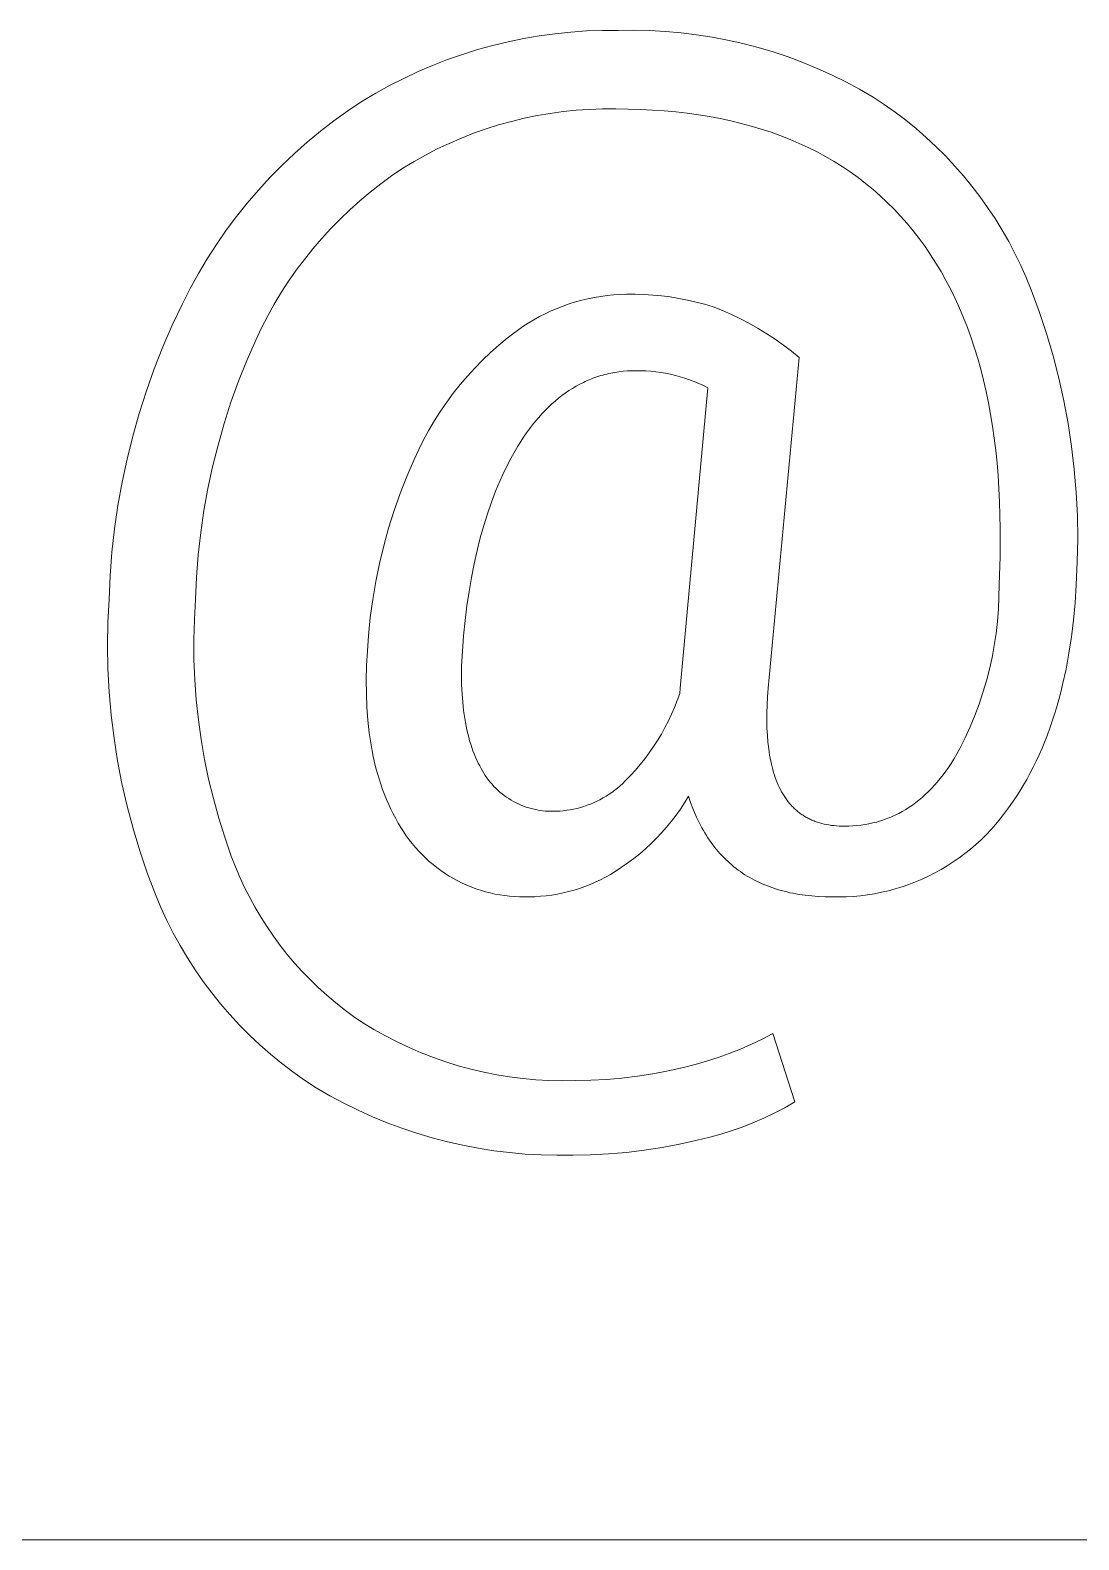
# Model space of a CAD drawing. Header units: millimetres. Extents: x 0 to 5466, y 0 to 3819.
# Drawn here: x 3845.8 to 3908.2, y 305.5 to 395.4 of the extents above; entities that cross this region are included whole.
import ezdxf

# ---------------------------------------------------------------- set-up
doc = ezdxf.new("R2010")
doc.units = ezdxf.units.MM
doc.header["$MEASUREMENT"] = 0
doc.layers.add('Domyślny', color=7, linetype='Continuous', true_color=0x000000)

msp = doc.modelspace()

# ---------------------------------------------------------------- linework, layer by layer
at = {"layer": 'Domyślny', "color": 18, "lineweight": 15, "true_color": 0x000000}
for p, q in [((3873.309, 394.492), (3874.226, 394.713)), ((3874.226, 394.713), (3875.15, 394.903)), ((3875.15, 394.903), (3876.08, 395.062)), ((3876.08, 395.062), (3877.015, 395.19)), ((3877.015, 395.19), (3877.954, 395.287)), ((3877.954, 395.287), (3878.895, 395.352)), ((3878.895, 395.352), (3879.838, 395.385)), ((3879.838, 395.385), (3880.782, 395.387)), ((3880.782, 395.387), (3881.717, 395.399)), ((3881.717, 395.399), (3882.652, 395.379)), ((3882.652, 395.379), (3883.586, 395.328)), ((3883.586, 395.328), (3884.518, 395.246)), ((3884.518, 395.246), (3885.447, 395.132)), ((3885.447, 395.132), (3886.371, 394.988)), ((3886.371, 394.988), (3887.29, 394.813)), ((3887.29, 394.813), (3888.202, 394.606)), ((3888.202, 394.606), (3889.107, 394.37)), ((3869.729, 393.304), (3870.608, 393.646)), ((3870.608, 393.646), (3871.499, 393.958)), ((3871.499, 393.958), (3872.399, 394.24)), ((3872.399, 394.24), (3873.309, 394.492)), ((3889.107, 394.37), (3890.004, 394.103)), ((3890.004, 394.103), (3890.891, 393.806)), ((3890.891, 393.806), (3891.768, 393.48)), ((3868.007, 392.533), (3868.861, 392.933)), ((3868.861, 392.933), (3869.729, 393.304)), ((3891.768, 393.48), (3892.633, 393.125)), ((3892.633, 393.125), (3893.486, 392.741)), ((3893.486, 392.741), (3894.325, 392.328)), ((3866.34, 391.648), (3867.166, 392.105)), ((3867.166, 392.105), (3868.007, 392.533)), ((3894.325, 392.328), (3895.151, 391.887)), ((3895.151, 391.887), (3895.961, 391.42)), ((3864.682, 390.598), (3865.53, 391.165)), ((3865.53, 391.165), (3866.34, 391.648)), ((3895.961, 391.42), (3896.624, 390.981)), ((3896.624, 390.981), (3897.272, 390.521)), ((3863.854, 390.004), (3864.682, 390.598)), ((3875.179, 390.153), (3874.416, 389.968)), ((3875.948, 390.312), (3875.179, 390.153)), ((3876.723, 390.444), (3875.948, 390.312)), ((3877.501, 390.55), (3876.723, 390.444)), ((3878.282, 390.63), (3877.501, 390.55)), ((3879.066, 390.683), (3878.282, 390.63)), ((3879.851, 390.71), (3879.066, 390.683)), ((3880.636, 390.71), (3879.851, 390.71)), ((3881.374, 390.703), (3880.636, 390.71)), ((3882.1, 390.681), (3881.374, 390.703)), ((3882.814, 390.646), (3882.1, 390.681)), ((3883.516, 390.596), (3882.814, 390.646)), ((3884.207, 390.532), (3883.516, 390.596)), ((3884.885, 390.454), (3884.207, 390.532)), ((3885.551, 390.362), (3884.885, 390.454)), ((3886.206, 390.256), (3885.551, 390.362)), ((3886.848, 390.135), (3886.206, 390.256)), ((3887.479, 390.001), (3886.848, 390.135)), ((3897.272, 390.521), (3897.904, 390.04)), ((3897.904, 390.04), (3898.52, 389.538)), ((3862.26, 388.731), (3863.046, 389.381)), ((3863.046, 389.381), (3863.854, 390.004)), ((3872.17, 389.26), (3871.438, 388.973)), ((3872.91, 389.521), (3872.17, 389.26)), ((3873.659, 389.757), (3872.91, 389.521)), ((3874.416, 389.968), (3873.659, 389.757)), ((3888.098, 389.852), (3887.479, 390.001)), ((3888.704, 389.689), (3888.098, 389.852)), ((3889.299, 389.511), (3888.704, 389.689)), ((3889.882, 389.32), (3889.299, 389.511)), ((3890.453, 389.114), (3889.882, 389.32)), ((3898.52, 389.538), (3899.118, 389.015)), ((3861.497, 388.054), (3862.26, 388.731)), ((3870.007, 388.327), (3869.309, 387.968)), ((3870.717, 388.662), (3870.007, 388.327)), ((3871.438, 388.973), (3870.717, 388.662)), ((3891.013, 388.894), (3890.453, 389.114)), ((3891.56, 388.66), (3891.013, 388.894)), ((3892.095, 388.412), (3891.56, 388.66)), ((3892.619, 388.15), (3892.095, 388.412)), ((3899.118, 389.015), (3899.699, 388.473)), ((3899.699, 388.473), (3900.262, 387.912)), ((3860.042, 386.626), (3860.758, 387.352)), ((3860.758, 387.352), (3861.497, 388.054)), ((3868.623, 387.585), (3867.95, 387.179)), ((3869.309, 387.968), (3868.623, 387.585)), ((3893.13, 387.873), (3892.619, 388.15)), ((3893.63, 387.582), (3893.13, 387.873)), ((3894.118, 387.277), (3893.63, 387.582)), ((3900.262, 387.912), (3900.805, 387.332)), ((3859.352, 385.875), (3860.042, 386.626)), ((3867.287, 386.727), (3866.64, 386.253)), ((3867.95, 387.179), (3867.287, 386.727)), ((3894.594, 386.958), (3894.118, 387.277)), ((3895.058, 386.625), (3894.594, 386.958)), ((3895.511, 386.277), (3895.058, 386.625)), ((3900.805, 387.332), (3901.329, 386.735)), ((3901.329, 386.735), (3901.833, 386.12)), ((3858.688, 385.101), (3859.352, 385.875)), ((3866.008, 385.758), (3865.393, 385.243)), ((3866.64, 386.253), (3866.008, 385.758)), ((3895.951, 385.916), (3895.511, 386.277)), ((3896.38, 385.54), (3895.951, 385.916)), ((3896.796, 385.15), (3896.38, 385.54)), ((3901.833, 386.12), (3902.316, 385.489)), ((3858.051, 384.305), (3858.688, 385.101)), ((3864.795, 384.707), (3864.216, 384.152)), ((3865.393, 385.243), (3864.795, 384.707)), ((3897.201, 384.746), (3896.796, 385.15)), ((3897.594, 384.327), (3897.201, 384.746)), ((3902.316, 385.489), (3902.777, 384.842)), ((3902.777, 384.842), (3903.217, 384.18)), ((3857.441, 383.488), (3858.051, 384.305)), ((3864.216, 384.152), (3863.655, 383.578)), ((3897.976, 383.895), (3897.594, 384.327)), ((3898.345, 383.448), (3897.976, 383.895)), ((3903.217, 384.18), (3903.634, 383.504)), ((3856.859, 382.65), (3857.441, 383.488)), ((3863.113, 382.986), (3862.592, 382.377)), ((3863.655, 383.578), (3863.113, 382.986)), ((3898.702, 382.989), (3898.345, 383.448)), ((3899.046, 382.518), (3898.702, 382.989)), ((3903.634, 383.504), (3904.029, 382.814)), ((3856.307, 381.793), (3856.859, 382.65)), ((3862.592, 382.377), (3862.09, 381.75)), ((3899.378, 382.033), (3899.046, 382.518)), ((3899.696, 381.536), (3899.378, 382.033)), ((3904.029, 382.814), (3904.4, 382.112)), ((3904.4, 382.112), (3904.747, 381.397)), ((3855.783, 380.918), (3856.307, 381.793)), ((3861.61, 381.107), (3861.151, 380.449)), ((3862.09, 381.75), (3861.61, 381.107)), ((3900.002, 381.026), (3899.696, 381.536)), ((3904.747, 381.397), (3905.071, 380.671)), ((3855.29, 380.025), (3855.783, 380.918)), ((3861.151, 380.449), (3860.714, 379.776)), ((3900.295, 380.503), (3900.002, 381.026)), ((3900.576, 379.967), (3900.295, 380.503)), ((3905.071, 380.671), (3905.37, 379.935)), ((3854.828, 379.116), (3855.29, 380.025)), ((3860.714, 379.776), (3860.3, 379.089)), ((3878.232, 379.219), (3878.604, 379.321)), ((3878.604, 379.321), (3878.979, 379.411)), ((3878.979, 379.411), (3879.357, 379.488)), ((3879.357, 379.488), (3879.737, 379.553)), ((3879.737, 379.553), (3880.119, 379.604)), ((3880.119, 379.604), (3880.503, 379.642)), ((3880.503, 379.642), (3880.888, 379.668)), ((3880.888, 379.668), (3881.273, 379.68)), ((3881.273, 379.68), (3881.796, 379.682)), ((3881.796, 379.682), (3882.318, 379.666)), ((3882.318, 379.666), (3882.84, 379.633)), ((3882.84, 379.633), (3883.36, 379.584)), ((3883.36, 379.584), (3883.879, 379.517)), ((3883.879, 379.517), (3884.395, 379.434)), ((3884.395, 379.434), (3884.908, 379.334)), ((3884.908, 379.334), (3885.417, 379.217)), ((3900.844, 379.418), (3900.576, 379.967)), ((3901.098, 378.856), (3900.844, 379.418)), ((3905.37, 379.935), (3905.847, 378.643)), ((3854.228, 377.845), (3854.828, 379.116)), ((3859.908, 378.388), (3859.54, 377.675)), ((3860.3, 379.089), (3859.908, 378.388)), ((3876.094, 378.346), (3876.437, 378.521)), ((3876.437, 378.521), (3876.786, 378.685)), ((3876.786, 378.685), (3877.141, 378.837)), ((3877.141, 378.837), (3877.5, 378.976)), ((3877.5, 378.976), (3877.864, 379.104)), ((3877.864, 379.104), (3878.232, 379.219)), ((3885.417, 379.217), (3885.923, 379.084)), ((3885.923, 379.084), (3886.424, 378.934)), ((3886.424, 378.934), (3886.979, 378.712)), ((3886.979, 378.712), (3887.527, 378.471)), ((3887.527, 378.471), (3888.066, 378.212)), ((3901.341, 378.281), (3901.098, 378.856)), ((3905.847, 378.643), (3906.28, 377.335)), ((3853.67, 376.555), (3854.228, 377.845)), ((3859.54, 377.675), (3859.196, 376.95)), ((3874.476, 377.301), (3874.785, 377.531)), ((3874.785, 377.531), (3875.102, 377.751)), ((3875.102, 377.751), (3875.425, 377.961)), ((3875.425, 377.961), (3875.756, 378.159)), ((3875.756, 378.159), (3876.094, 378.346)), ((3888.066, 378.212), (3888.597, 377.935)), ((3888.597, 377.935), (3889.117, 377.64)), ((3889.117, 377.64), (3889.628, 377.328)), ((3901.57, 377.693), (3901.341, 378.281)), ((3901.787, 377.093), (3901.57, 377.693)), ((3853.155, 375.247), (3853.67, 376.555)), ((3859.196, 376.95), (3858.664, 375.732)), ((3873.177, 376.205), (3873.668, 376.641)), ((3873.668, 376.641), (3874.175, 377.06)), ((3874.175, 377.06), (3874.476, 377.301)), ((3889.628, 377.328), (3890.127, 376.998)), ((3890.127, 376.998), (3890.616, 376.653)), ((3890.616, 376.653), (3891.092, 376.291)), ((3901.991, 376.479), (3901.787, 377.093)), ((3906.28, 377.335), (3906.668, 376.013)), ((3858.664, 375.732), (3858.172, 374.497)), ((3872.24, 375.283), (3872.7, 375.752)), ((3872.7, 375.752), (3873.177, 376.205)), ((3891.556, 375.913), (3889.7, 356.22)), ((3891.092, 376.291), (3891.556, 375.913)), ((3902.182, 375.853), (3901.991, 376.479)), ((3902.361, 375.214), (3902.182, 375.853)), ((3906.668, 376.013), (3907.012, 374.679)), ((3852.683, 373.923), (3853.155, 375.247)), ((3871.369, 374.299), (3871.796, 374.799)), ((3871.796, 374.799), (3872.24, 375.283)), ((3879.502, 374.759), (3879.387, 374.719)), ((3879.619, 374.797), (3879.502, 374.759)), ((3879.736, 374.833), (3879.619, 374.797)), ((3879.854, 374.867), (3879.736, 374.833)), ((3879.973, 374.899), (3879.854, 374.867)), ((3880.092, 374.929), (3879.973, 374.899)), ((3880.212, 374.957), (3880.092, 374.929)), ((3880.333, 374.982), (3880.212, 374.957)), ((3880.576, 375.028), (3880.333, 374.982)), ((3880.823, 375.065), (3880.576, 375.028)), ((3881.072, 375.093), (3880.823, 375.065)), ((3881.324, 375.114), (3881.072, 375.093)), ((3881.579, 375.126), (3881.324, 375.114)), ((3881.837, 375.13), (3881.579, 375.126)), ((3882.133, 375.129), (3881.837, 375.13)), ((3882.429, 375.118), (3882.133, 375.129)), ((3882.725, 375.097), (3882.429, 375.118)), ((3883.019, 375.067), (3882.725, 375.097)), ((3883.312, 375.027), (3883.019, 375.067)), ((3883.604, 374.977), (3883.312, 375.027)), ((3883.894, 374.918), (3883.604, 374.977)), ((3884.182, 374.849), (3883.894, 374.918)), ((3884.468, 374.771), (3884.182, 374.849)), ((3884.751, 374.684), (3884.468, 374.771)), ((3902.526, 374.562), (3902.361, 375.214)), ((3852.256, 372.584), (3852.683, 373.923)), ((3858.172, 374.497), (3857.722, 373.246)), ((3870.959, 373.785), (3871.369, 374.299)), ((3877.839, 373.941), (3877.629, 373.797)), ((3878.052, 374.077), (3877.839, 373.941)), ((3878.267, 374.205), (3878.052, 374.077)), ((3878.485, 374.324), (3878.267, 374.205)), ((3878.707, 374.435), (3878.485, 374.324)), ((3878.818, 374.488), (3878.707, 374.435)), ((3878.93, 374.538), (3878.818, 374.488)), ((3879.043, 374.586), (3878.93, 374.538)), ((3879.157, 374.633), (3879.043, 374.586)), ((3879.271, 374.677), (3879.157, 374.633)), ((3879.387, 374.719), (3879.271, 374.677)), ((3884.476, 356.22), (3886.114, 374.111)), ((3885.031, 374.587), (3884.751, 374.684)), ((3885.307, 374.482), (3885.031, 374.587)), ((3885.58, 374.367), (3885.307, 374.482)), ((3885.849, 374.243), (3885.58, 374.367)), ((3886.114, 374.111), (3885.849, 374.243)), ((3902.68, 373.896), (3902.526, 374.562)), ((3902.82, 373.218), (3902.68, 373.896)), ((3907.012, 374.679), (3907.311, 373.335)), ((3857.722, 373.246), (3857.315, 371.981)), ((3870.195, 372.715), (3870.568, 373.257)), ((3870.568, 373.257), (3870.959, 373.785)), ((3876.816, 373.137), (3876.62, 372.952)), ((3877.015, 373.315), (3876.816, 373.137)), ((3877.217, 373.484), (3877.015, 373.315)), ((3877.422, 373.644), (3877.217, 373.484)), ((3877.629, 373.797), (3877.422, 373.644)), ((3902.948, 372.528), (3902.82, 373.218)), ((3907.311, 373.335), (3907.564, 371.981)), ((3851.872, 371.232), (3852.256, 372.584)), ((3869.507, 371.596), (3869.842, 372.162)), ((3869.842, 372.162), (3870.195, 372.715)), ((3875.862, 372.126), (3875.68, 371.899)), ((3876.048, 372.345), (3875.862, 372.126)), ((3876.236, 372.556), (3876.048, 372.345)), ((3876.427, 372.758), (3876.236, 372.556)), ((3876.62, 372.952), (3876.427, 372.758)), ((3903.063, 371.824), (3902.948, 372.528)), ((3851.534, 369.868), (3851.872, 371.232)), ((3857.315, 371.981), (3856.949, 370.703)), ((3869.192, 371.019), (3869.507, 371.596)), ((3875.148, 371.168), (3874.976, 370.908)), ((3875.322, 371.42), (3875.148, 371.168)), ((3875.5, 371.664), (3875.322, 371.42)), ((3875.68, 371.899), (3875.5, 371.664)), ((3903.166, 371.107), (3903.063, 371.824)), ((3907.564, 371.981), (3907.772, 370.619)), ((3856.949, 370.703), (3856.627, 369.414)), ((3868.624, 369.834), (3868.898, 370.431)), ((3868.898, 370.431), (3869.192, 371.019)), ((3874.646, 370.367), (3874.486, 370.087)), ((3874.809, 370.64), (3874.646, 370.367)), ((3874.976, 370.908), (3874.809, 370.64)), ((3903.256, 370.378), (3903.166, 371.107)), ((3903.333, 369.635), (3903.256, 370.378)), ((3907.772, 370.619), (3907.933, 369.251)), ((3851.24, 368.493), (3851.534, 369.868)), ((3856.627, 369.414), (3856.348, 368.114)), ((3868.191, 368.835), (3868.624, 369.834)), ((3874.179, 369.511), (3874.032, 369.213)), ((3874.331, 369.802), (3874.179, 369.511)), ((3874.486, 370.087), (3874.331, 369.802)), ((3903.397, 368.88), (3903.333, 369.635)), ((3850.992, 367.11), (3851.24, 368.493)), ((3867.794, 367.822), (3868.191, 368.835)), ((3873.748, 368.6), (3873.48, 367.963)), ((3873.888, 368.91), (3873.748, 368.6)), ((3874.032, 369.213), (3873.888, 368.91)), ((3903.488, 367.33), (3903.397, 368.88)), ((3907.933, 369.251), (3908.048, 367.878)), ((3856.348, 368.114), (3856.112, 366.806)), ((3867.431, 366.796), (3867.794, 367.822)), ((3873.48, 367.963), (3873.227, 367.302)), ((3908.048, 367.878), (3908.117, 366.502)), ((3850.79, 365.719), (3850.992, 367.11)), ((3856.112, 366.806), (3855.921, 365.491)), ((3867.104, 365.758), (3867.431, 366.796)), ((3873.227, 367.302), (3872.99, 366.617)), ((3903.529, 365.729), (3903.488, 367.33)), ((3872.769, 365.907), (3872.564, 365.173)), ((3872.99, 366.617), (3872.769, 365.907)), ((3908.117, 366.502), (3908.14, 365.125)), ((3850.634, 364.322), (3850.79, 365.719)), ((3855.921, 365.491), (3855.773, 364.17)), ((3866.814, 364.71), (3867.104, 365.758)), ((3872.564, 365.173), (3872.374, 364.415)), ((3903.519, 364.076), (3903.529, 365.729)), ((3908.14, 365.125), (3908.116, 363.748)), ((3850.524, 362.921), (3850.634, 364.322)), ((3855.773, 364.17), (3855.67, 362.844)), ((3866.559, 363.652), (3866.814, 364.71)), ((3872.374, 364.415), (3872.2, 363.632)), ((3903.459, 362.372), (3903.519, 364.076)), ((3866.342, 362.585), (3866.559, 363.652)), ((3872.2, 363.632), (3872.043, 362.825)), ((3908.116, 363.748), (3908.046, 362.372)), ((3850.46, 361.516), (3850.524, 362.921)), ((3855.67, 362.844), (3855.611, 361.516)), ((3866.161, 361.512), (3866.342, 362.585)), ((3872.043, 362.825), (3871.901, 361.993)), ((3903.452, 361.649), (3903.459, 362.372)), ((3908.046, 362.372), (3907.978, 361.314)), ((3850.391, 360.139), (3850.46, 361.516)), ((3855.611, 361.516), (3855.541, 360.322)), ((3866.018, 360.434), (3866.161, 361.512)), ((3871.901, 361.993), (3871.775, 361.137)), ((3903.419, 360.927), (3903.452, 361.649)), ((3907.978, 361.314), (3907.884, 360.284)), ((3865.912, 359.351), (3866.018, 360.434)), ((3871.775, 361.137), (3871.666, 360.256)), ((3903.362, 360.207), (3903.419, 360.927)), ((3850.369, 358.76), (3850.391, 360.139)), ((3855.541, 360.322), (3855.51, 359.126)), ((3871.666, 360.256), (3871.572, 359.351)), ((3903.171, 358.774), (3903.279, 359.489)), ((3903.279, 359.489), (3903.362, 360.207)), ((3907.884, 360.284), (3907.763, 359.282)), ((3850.395, 357.381), (3850.369, 358.76)), ((3855.51, 359.126), (3855.519, 357.93)), ((3865.843, 358.452), (3865.912, 359.351)), ((3871.519, 358.729), (3871.48, 358.125)), ((3871.572, 359.351), (3871.519, 358.729)), ((3903.039, 358.064), (3903.171, 358.774)), ((3907.763, 359.282), (3907.616, 358.308)), ((3855.519, 357.93), (3855.567, 356.734)), ((3865.799, 357.578), (3865.843, 358.452)), ((3871.48, 358.125), (3871.457, 357.541)), ((3902.881, 357.358), (3903.039, 358.064)), ((3907.616, 358.308), (3907.442, 357.361)), ((3850.469, 356.004), (3850.395, 357.381)), ((3865.78, 356.728), (3865.799, 357.578)), ((3871.457, 357.541), (3871.449, 356.975)), ((3871.449, 356.975), (3871.457, 356.427)), ((3902.7, 356.659), (3902.881, 357.358)), ((3907.442, 357.361), (3907.242, 356.443)), ((3850.589, 354.631), (3850.469, 356.004)), ((3855.567, 356.734), (3855.654, 355.541)), ((3865.786, 355.904), (3865.78, 356.728)), ((3865.818, 355.104), (3865.786, 355.904)), ((3871.457, 356.427), (3871.479, 355.898)), ((3871.479, 355.898), (3871.517, 355.387)), ((3884.291, 355.495), (3884.44, 355.911)), ((3884.44, 355.911), (3884.476, 356.22)), ((3889.7, 356.22), (3889.665, 355.715)), ((3902.264, 355.281), (3902.494, 355.966)), ((3902.494, 355.966), (3902.7, 356.659)), ((3907.132, 355.994), (3907.016, 355.552)), ((3907.242, 356.443), (3907.132, 355.994)), ((3855.654, 355.541), (3855.78, 354.352)), ((3865.875, 354.329), (3865.818, 355.104)), ((3871.517, 355.387), (3871.57, 354.894)), ((3883.954, 354.678), (3884.129, 355.084)), ((3884.129, 355.084), (3884.291, 355.495)), ((3889.641, 355.225), (3889.628, 354.752)), ((3889.665, 355.715), (3889.641, 355.225)), ((3902.011, 354.604), (3902.264, 355.281)), ((3906.892, 355.117), (3906.763, 354.689)), ((3907.016, 355.552), (3906.892, 355.117)), ((3850.757, 353.262), (3850.589, 354.631)), ((3855.78, 354.352), (3855.945, 353.167)), ((3865.913, 353.951), (3865.875, 354.329)), ((3871.57, 354.894), (3871.602, 354.654)), ((3871.602, 354.654), (3871.638, 354.419)), ((3871.638, 354.419), (3871.678, 354.189)), ((3871.678, 354.189), (3871.721, 353.963)), ((3883.563, 353.886), (3883.765, 354.279)), ((3883.765, 354.279), (3883.954, 354.678)), ((3889.628, 354.752), (3889.627, 354.295)), ((3889.627, 354.295), (3889.638, 353.853)), ((3901.734, 353.937), (3902.011, 354.604)), ((3906.626, 354.268), (3906.483, 353.854)), ((3906.763, 354.689), (3906.626, 354.268)), ((3850.971, 351.899), (3850.757, 353.262)), ((3865.957, 353.579), (3865.913, 353.951)), ((3866.007, 353.213), (3865.957, 353.579)), ((3866.064, 352.853), (3866.007, 353.213)), ((3871.721, 353.963), (3871.769, 353.741)), ((3871.769, 353.741), (3871.82, 353.524)), ((3871.82, 353.524), (3871.875, 353.311)), ((3871.875, 353.311), (3871.933, 353.103)), ((3883.121, 353.121), (3883.348, 353.5)), ((3883.348, 353.5), (3883.563, 353.886)), ((3889.638, 353.853), (3889.66, 353.428)), ((3889.66, 353.428), (3889.693, 353.019)), ((3901.111, 352.633), (3901.433, 353.279)), ((3901.433, 353.279), (3901.734, 353.937)), ((3906.334, 353.447), (3906.177, 353.047)), ((3906.483, 353.854), (3906.334, 353.447)), ((3855.945, 353.167), (3856.149, 351.988)), ((3866.128, 352.5), (3866.064, 352.853)), ((3866.197, 352.152), (3866.128, 352.5)), ((3871.933, 353.103), (3871.996, 352.899)), ((3871.996, 352.899), (3872.062, 352.7)), ((3872.062, 352.7), (3872.131, 352.505)), ((3872.131, 352.505), (3872.205, 352.315)), ((3872.205, 352.315), (3872.282, 352.129)), ((3882.366, 352.032), (3882.63, 352.386)), ((3882.63, 352.386), (3882.882, 352.75)), ((3882.882, 352.75), (3883.121, 353.121)), ((3889.693, 353.019), (3889.738, 352.626)), ((3889.738, 352.626), (3889.764, 352.436)), ((3889.764, 352.436), (3889.794, 352.25)), ((3900.766, 351.998), (3901.111, 352.633)), ((3906.015, 352.654), (3905.845, 352.268)), ((3906.177, 353.047), (3906.015, 352.654)), ((3851.232, 350.545), (3850.971, 351.899)), ((3856.149, 351.988), (3856.391, 350.816)), ((3866.273, 351.811), (3866.197, 352.152)), ((3866.356, 351.476), (3866.273, 351.811)), ((3866.445, 351.147), (3866.356, 351.476)), ((3872.282, 352.129), (3872.364, 351.947)), ((3872.364, 351.947), (3872.448, 351.77)), ((3872.448, 351.77), (3872.537, 351.597)), ((3872.537, 351.597), (3872.611, 351.45)), ((3872.611, 351.45), (3872.691, 351.306)), ((3881.805, 351.349), (3882.091, 351.686)), ((3882.091, 351.686), (3882.366, 352.032)), ((3889.794, 352.25), (3889.826, 352.067)), ((3889.826, 352.067), (3889.861, 351.889)), ((3889.861, 351.889), (3889.899, 351.714)), ((3889.899, 351.714), (3889.94, 351.544)), ((3889.94, 351.544), (3889.984, 351.378)), ((3900.286, 351.285), (3900.449, 351.515)), ((3900.449, 351.515), (3900.609, 351.752)), ((3900.609, 351.752), (3900.766, 351.998)), ((3905.486, 351.517), (3905.297, 351.152)), ((3905.669, 351.889), (3905.486, 351.517)), ((3905.845, 352.268), (3905.669, 351.889)), ((3851.54, 349.201), (3851.232, 350.545)), ((3856.391, 350.816), (3856.672, 349.653)), ((3866.54, 350.825), (3866.445, 351.147)), ((3866.641, 350.508), (3866.54, 350.825)), ((3866.749, 350.198), (3866.641, 350.508)), ((3872.691, 351.306), (3872.775, 351.165)), ((3872.775, 351.165), (3872.865, 351.026)), ((3872.865, 351.026), (3872.959, 350.891)), ((3872.959, 350.891), (3873.057, 350.759)), ((3873.057, 350.759), (3873.16, 350.63)), ((3873.16, 350.63), (3873.267, 350.505)), ((3873.267, 350.505), (3873.379, 350.384)), ((3880.896, 350.418), (3881.051, 350.559)), ((3881.051, 350.559), (3881.2, 350.705)), ((3881.2, 350.705), (3881.508, 351.022)), ((3881.508, 351.022), (3881.805, 351.349)), ((3889.984, 351.378), (3890.031, 351.216)), ((3890.031, 351.216), (3890.08, 351.057)), ((3890.08, 351.057), (3890.133, 350.903)), ((3890.133, 350.903), (3890.188, 350.753)), ((3890.188, 350.753), (3890.246, 350.606)), ((3890.246, 350.606), (3890.307, 350.464)), ((3899.605, 350.445), (3899.78, 350.643)), ((3899.78, 350.643), (3899.952, 350.849)), ((3899.952, 350.849), (3900.121, 351.063)), ((3900.121, 351.063), (3900.286, 351.285)), ((3905.101, 350.794), (3904.899, 350.444)), ((3905.297, 351.152), (3905.101, 350.794)), ((3856.672, 349.653), (3856.99, 348.5)), ((3866.863, 349.894), (3866.749, 350.198)), ((3866.984, 349.596), (3866.863, 349.894)), ((3867.111, 349.305), (3866.984, 349.596)), ((3873.379, 350.384), (3873.495, 350.267)), ((3873.495, 350.267), (3873.614, 350.154)), ((3873.614, 350.154), (3873.738, 350.045)), ((3873.738, 350.045), (3873.865, 349.94)), ((3873.865, 349.94), (3873.996, 349.84)), ((3873.996, 349.84), (3874.13, 349.744)), ((3874.13, 349.744), (3874.267, 349.653)), ((3874.267, 349.653), (3874.407, 349.567)), ((3879.506, 349.497), (3879.693, 349.591)), ((3879.693, 349.591), (3879.877, 349.691)), ((3879.877, 349.691), (3880.057, 349.797)), ((3880.057, 349.797), (3880.233, 349.91)), ((3880.233, 349.91), (3880.406, 350.028)), ((3880.406, 350.028), (3880.574, 350.153)), ((3880.574, 350.153), (3880.737, 350.283)), ((3880.737, 350.283), (3880.896, 350.418)), ((3884.968, 349.795), (3884.732, 349.411)), ((3885.092, 349.428), (3884.968, 349.795)), ((3890.307, 350.464), (3890.371, 350.326)), ((3890.371, 350.326), (3890.438, 350.192)), ((3890.438, 350.192), (3890.507, 350.062)), ((3890.507, 350.062), (3890.58, 349.935)), ((3890.58, 349.935), (3890.655, 349.813)), ((3890.655, 349.813), (3890.733, 349.695)), ((3890.733, 349.695), (3890.814, 349.581)), ((3898.686, 349.569), (3898.876, 349.728)), ((3898.876, 349.728), (3899.063, 349.896)), ((3899.063, 349.896), (3899.247, 350.071)), ((3899.247, 350.071), (3899.428, 350.254)), ((3899.428, 350.254), (3899.605, 350.445)), ((3904.474, 349.763), (3904.251, 349.433)), ((3904.689, 350.1), (3904.474, 349.763)), ((3904.899, 350.444), (3904.689, 350.1)), ((3851.894, 347.868), (3851.54, 349.201)), ((3867.244, 349.019), (3867.111, 349.305)), ((3867.384, 348.74), (3867.244, 349.019)), ((3867.53, 348.467), (3867.384, 348.74)), ((3874.407, 349.567), (3874.55, 349.485)), ((3874.55, 349.485), (3874.696, 349.409)), ((3874.696, 349.409), (3874.845, 349.337)), ((3874.845, 349.337), (3874.995, 349.271)), ((3874.995, 349.271), (3875.148, 349.21)), ((3875.148, 349.21), (3875.303, 349.154)), ((3875.303, 349.154), (3875.46, 349.104)), ((3875.46, 349.104), (3875.619, 349.059)), ((3875.619, 349.059), (3875.778, 349.019)), ((3875.778, 349.019), (3875.94, 348.985)), ((3875.94, 348.985), (3876.102, 348.956)), ((3876.102, 348.956), (3876.265, 348.934)), ((3876.265, 348.934), (3876.429, 348.916)), ((3876.429, 348.916), (3876.593, 348.905)), ((3876.593, 348.905), (3876.758, 348.899)), ((3876.758, 348.899), (3876.922, 348.898)), ((3876.922, 348.898), (3877.087, 348.904)), ((3877.087, 348.904), (3877.296, 348.914)), ((3877.296, 348.914), (3877.504, 348.932)), ((3877.504, 348.932), (3877.712, 348.957)), ((3877.712, 348.957), (3877.918, 348.989)), ((3877.918, 348.989), (3878.124, 349.029)), ((3878.124, 349.029), (3878.328, 349.075)), ((3878.328, 349.075), (3878.53, 349.128)), ((3878.53, 349.128), (3878.73, 349.188)), ((3878.73, 349.188), (3878.928, 349.256)), ((3878.928, 349.256), (3879.124, 349.329)), ((3879.124, 349.329), (3879.316, 349.41)), ((3879.316, 349.41), (3879.506, 349.497)), ((3884.482, 349.035), (3884.22, 348.668)), ((3884.732, 349.411), (3884.482, 349.035)), ((3885.225, 349.071), (3885.092, 349.428)), ((3885.367, 348.727), (3885.225, 349.071)), ((3885.442, 348.559), (3885.367, 348.727)), ((3890.814, 349.581), (3890.898, 349.471)), ((3890.898, 349.471), (3890.985, 349.365)), ((3890.985, 349.365), (3891.03, 349.313)), ((3891.03, 349.313), (3891.075, 349.263)), ((3891.075, 349.263), (3891.121, 349.213)), ((3891.121, 349.213), (3891.167, 349.165)), ((3891.167, 349.165), (3891.215, 349.117)), ((3891.215, 349.117), (3891.263, 349.07)), ((3891.263, 349.07), (3891.312, 349.025)), ((3891.312, 349.025), (3891.361, 348.98)), ((3891.361, 348.98), (3891.411, 348.937)), ((3891.411, 348.937), (3891.462, 348.894)), ((3891.462, 348.894), (3891.514, 348.853)), ((3891.514, 348.853), (3891.566, 348.812)), ((3891.566, 348.812), (3891.619, 348.773)), ((3891.619, 348.773), (3891.673, 348.734)), ((3891.673, 348.734), (3891.728, 348.697)), ((3891.728, 348.697), (3891.783, 348.66)), ((3897.273, 348.67), (3897.379, 348.721)), ((3897.379, 348.721), (3897.484, 348.775)), ((3897.484, 348.775), (3897.588, 348.83)), ((3897.588, 348.83), (3897.692, 348.888)), ((3897.692, 348.888), (3897.897, 349.008)), ((3897.897, 349.008), (3898.099, 349.137)), ((3898.099, 349.137), (3898.298, 349.273)), ((3898.298, 349.273), (3898.494, 349.417)), ((3898.494, 349.417), (3898.686, 349.569)), ((3903.787, 348.794), (3903.528, 348.458)), ((3904.022, 349.11), (3903.787, 348.794)), ((3904.251, 349.433), (3904.022, 349.11)), ((3852.293, 346.548), (3851.894, 347.868)), ((3856.99, 348.5), (3857.347, 347.358)), ((3867.682, 348.2), (3867.53, 348.467)), ((3867.841, 347.939), (3867.682, 348.2)), ((3867.997, 347.69), (3867.841, 347.939)), ((3883.66, 347.961), (3883.362, 347.623)), ((3883.946, 348.31), (3883.66, 347.961)), ((3884.22, 348.668), (3883.946, 348.31)), ((3885.519, 348.394), (3885.442, 348.559)), ((3885.598, 348.232), (3885.519, 348.394)), ((3885.68, 348.072), (3885.598, 348.232)), ((3885.763, 347.916), (3885.68, 348.072)), ((3885.85, 347.763), (3885.763, 347.916)), ((3891.783, 348.66), (3891.839, 348.625)), ((3891.839, 348.625), (3891.895, 348.59)), ((3891.895, 348.59), (3891.953, 348.557)), ((3891.953, 348.557), (3892.011, 348.524)), ((3892.011, 348.524), (3892.07, 348.492)), ((3892.07, 348.492), (3892.129, 348.462)), ((3892.129, 348.462), (3892.19, 348.432)), ((3892.19, 348.432), (3892.251, 348.404)), ((3892.251, 348.404), (3892.312, 348.376)), ((3892.312, 348.376), (3892.375, 348.35)), ((3892.375, 348.35), (3892.438, 348.324)), ((3892.438, 348.324), (3892.502, 348.3)), ((3892.502, 348.3), (3892.632, 348.254)), ((3892.632, 348.254), (3892.764, 348.212)), ((3892.764, 348.212), (3892.9, 348.174)), ((3892.9, 348.174), (3893.038, 348.14)), ((3893.038, 348.14), (3893.18, 348.11)), ((3893.18, 348.11), (3893.324, 348.084)), ((3893.324, 348.084), (3893.471, 348.062)), ((3893.471, 348.062), (3893.621, 348.044)), ((3893.621, 348.044), (3893.774, 348.03)), ((3893.774, 348.03), (3893.93, 348.02)), ((3893.93, 348.02), (3894.088, 348.014)), ((3894.088, 348.014), (3894.25, 348.012)), ((3894.25, 348.012), (3894.501, 348.016)), ((3894.501, 348.016), (3894.749, 348.027)), ((3894.749, 348.027), (3894.994, 348.047)), ((3894.994, 348.047), (3895.235, 348.074)), ((3895.235, 348.074), (3895.474, 348.109)), ((3895.474, 348.109), (3895.71, 348.152)), ((3895.71, 348.152), (3895.942, 348.203)), ((3895.942, 348.203), (3896.057, 348.231)), ((3896.057, 348.231), (3896.171, 348.261)), ((3896.171, 348.261), (3896.285, 348.293)), ((3896.285, 348.293), (3896.398, 348.327)), ((3896.398, 348.327), (3896.51, 348.363)), ((3896.51, 348.363), (3896.621, 348.401)), ((3896.621, 348.401), (3896.732, 348.441)), ((3896.732, 348.441), (3896.841, 348.483)), ((3896.841, 348.483), (3896.95, 348.527)), ((3896.95, 348.527), (3897.059, 348.572)), ((3897.059, 348.572), (3897.166, 348.62)), ((3897.166, 348.62), (3897.273, 348.67)), ((3902.977, 347.813), (3902.685, 347.505)), ((3903.258, 348.131), (3902.977, 347.813)), ((3903.528, 348.458), (3903.258, 348.131)), ((3857.347, 347.358), (3857.74, 346.228)), ((3868.161, 347.446), (3867.997, 347.69)), ((3868.334, 347.207), (3868.161, 347.446)), ((3868.514, 346.975), (3868.334, 347.207)), ((3868.703, 346.75), (3868.514, 346.975)), ((3882.732, 346.977), (3882.401, 346.671)), ((3883.052, 347.295), (3882.732, 346.977)), ((3883.362, 347.623), (3883.052, 347.295)), ((3885.938, 347.612), (3885.85, 347.763)), ((3886.029, 347.465), (3885.938, 347.612)), ((3886.122, 347.32), (3886.029, 347.465)), ((3886.217, 347.178), (3886.122, 347.32)), ((3886.315, 347.039), (3886.217, 347.178)), ((3886.415, 346.904), (3886.315, 347.039)), ((3886.517, 346.771), (3886.415, 346.904)), ((3902.07, 346.92), (3901.748, 346.644)), ((3902.383, 347.207), (3902.07, 346.92)), ((3902.685, 347.505), (3902.383, 347.207)), ((3852.737, 345.243), (3852.293, 346.548)), ((3857.74, 346.228), (3857.984, 345.598)), ((3868.899, 346.531), (3868.703, 346.75)), ((3869.103, 346.318), (3868.899, 346.531)), ((3869.314, 346.113), (3869.103, 346.318)), ((3869.531, 345.916), (3869.314, 346.113)), ((3881.708, 346.093), (3881.348, 345.822)), ((3882.06, 346.376), (3881.708, 346.093)), ((3882.401, 346.671), (3882.06, 346.376)), ((3886.621, 346.64), (3886.517, 346.771)), ((3886.728, 346.513), (3886.621, 346.64)), ((3886.837, 346.389), (3886.728, 346.513)), ((3886.949, 346.268), (3886.837, 346.389)), ((3887.062, 346.149), (3886.949, 346.268)), ((3887.178, 346.034), (3887.062, 346.149)), ((3887.297, 345.921), (3887.178, 346.034)), ((3901.077, 346.125), (3900.728, 345.884)), ((3901.417, 346.379), (3901.077, 346.125)), ((3901.748, 346.644), (3901.417, 346.379)), ((3853.226, 343.953), (3852.737, 345.243)), ((3857.984, 345.598), (3858.249, 344.976)), ((3869.756, 345.726), (3869.531, 345.916)), ((3869.987, 345.544), (3869.756, 345.726)), ((3870.224, 345.37), (3869.987, 345.544)), ((3870.467, 345.204), (3870.224, 345.37)), ((3870.715, 345.046), (3870.467, 345.204)), ((3880.311, 345.143), (3880.017, 344.977)), ((3880.6, 345.318), (3880.311, 345.143)), ((3880.978, 345.564), (3880.6, 345.318)), ((3881.348, 345.822), (3880.978, 345.564)), ((3887.417, 345.811), (3887.297, 345.921)), ((3887.54, 345.705), (3887.417, 345.811)), ((3887.665, 345.601), (3887.54, 345.705)), ((3887.793, 345.5), (3887.665, 345.601)), ((3887.923, 345.402), (3887.793, 345.5)), ((3888.055, 345.307), (3887.923, 345.402)), ((3888.189, 345.215), (3888.055, 345.307)), ((3888.326, 345.125), (3888.189, 345.215)), ((3888.465, 345.039), (3888.326, 345.125)), ((3899.635, 345.232), (3899.256, 345.041)), ((3900.007, 345.437), (3899.635, 345.232)), ((3900.371, 345.654), (3900.007, 345.437)), ((3900.728, 345.884), (3900.371, 345.654)), ((3858.249, 344.976), (3858.535, 344.363)), ((3858.535, 344.363), (3858.84, 343.76)), ((3870.969, 344.898), (3870.715, 345.046)), ((3871.228, 344.758), (3870.969, 344.898)), ((3871.491, 344.627), (3871.228, 344.758)), ((3871.759, 344.505), (3871.491, 344.627)), ((3872.031, 344.393), (3871.759, 344.505)), ((3872.306, 344.29), (3872.031, 344.393)), ((3872.585, 344.197), (3872.306, 344.29)), ((3872.867, 344.113), (3872.585, 344.197)), ((3878.148, 344.206), (3877.822, 344.116)), ((3878.47, 344.307), (3878.148, 344.206)), ((3878.788, 344.42), (3878.47, 344.307)), ((3879.103, 344.543), (3878.788, 344.42)), ((3879.412, 344.677), (3879.103, 344.543)), ((3879.717, 344.822), (3879.412, 344.677)), ((3880.017, 344.977), (3879.717, 344.822)), ((3888.607, 344.956), (3888.465, 345.039)), ((3888.75, 344.875), (3888.607, 344.956)), ((3888.896, 344.798), (3888.75, 344.875)), ((3889.045, 344.723), (3888.896, 344.798)), ((3889.195, 344.651), (3889.045, 344.723)), ((3889.348, 344.582), (3889.195, 344.651)), ((3889.503, 344.517), (3889.348, 344.582)), ((3889.661, 344.454), (3889.503, 344.517)), ((3889.821, 344.394), (3889.661, 344.454)), ((3889.983, 344.336), (3889.821, 344.394)), ((3890.147, 344.282), (3889.983, 344.336)), ((3890.314, 344.231), (3890.147, 344.282)), ((3890.483, 344.183), (3890.314, 344.231)), ((3897.278, 344.283), (3896.868, 344.173)), ((3897.683, 344.407), (3897.278, 344.283)), ((3898.085, 344.545), (3897.683, 344.407)), ((3898.481, 344.697), (3898.085, 344.545)), ((3898.872, 344.862), (3898.481, 344.697)), ((3899.256, 345.041), (3898.872, 344.862)), ((3853.554, 343.173), (3853.226, 343.953)), ((3858.84, 343.76), (3859.165, 343.167)), ((3873.151, 344.039), (3872.867, 344.113)), ((3873.438, 343.975), (3873.151, 344.039)), ((3873.728, 343.921), (3873.438, 343.975)), ((3874.018, 343.877), (3873.728, 343.921)), ((3874.31, 343.843), (3874.018, 343.877)), ((3874.604, 343.819), (3874.31, 343.843)), ((3874.897, 343.805), (3874.604, 343.819)), ((3875.191, 343.801), (3874.897, 343.805)), ((3875.485, 343.808), (3875.191, 343.801)), ((3875.823, 343.817), (3875.485, 343.808)), ((3876.16, 343.838), (3875.823, 343.817)), ((3876.496, 343.87), (3876.16, 343.838)), ((3876.83, 343.915), (3876.496, 343.87)), ((3877.163, 343.97), (3876.83, 343.915)), ((3877.494, 344.038), (3877.163, 343.97)), ((3877.822, 344.116), (3877.494, 344.038)), ((3890.655, 344.137), (3890.483, 344.183)), ((3890.828, 344.095), (3890.655, 344.137)), ((3891.004, 344.055), (3890.828, 344.095)), ((3891.183, 344.019), (3891.004, 344.055)), ((3891.363, 343.985), (3891.183, 344.019)), ((3891.546, 343.954), (3891.363, 343.985)), ((3891.919, 343.901), (3891.546, 343.954)), ((3892.302, 343.86), (3891.919, 343.901)), ((3892.693, 343.831), (3892.302, 343.86)), ((3893.094, 343.813), (3892.693, 343.831)), ((3893.504, 343.808), (3893.094, 343.813)), ((3893.928, 343.802), (3893.504, 343.808)), ((3894.352, 343.812), (3893.928, 343.802)), ((3894.776, 343.836), (3894.352, 343.812)), ((3895.198, 343.874), (3894.776, 343.836)), ((3895.619, 343.927), (3895.198, 343.874)), ((3896.038, 343.995), (3895.619, 343.927)), ((3896.455, 344.077), (3896.038, 343.995)), ((3896.868, 344.173), (3896.455, 344.077)), ((3853.908, 342.405), (3853.554, 343.173)), ((3854.289, 341.65), (3853.908, 342.405)), ((3859.165, 343.167), (3859.51, 342.586)), ((3859.51, 342.586), (3859.874, 342.016)), ((3854.696, 340.908), (3854.289, 341.65)), ((3859.874, 342.016), (3860.257, 341.458)), ((3855.128, 340.181), (3854.696, 340.908)), ((3860.257, 341.458), (3860.658, 340.914)), ((3860.658, 340.914), (3861.077, 340.383)), ((3855.586, 339.469), (3855.128, 340.181)), ((3861.077, 340.383), (3861.513, 339.867)), ((3861.513, 339.867), (3861.966, 339.365)), ((3856.068, 338.774), (3855.586, 339.469)), ((3861.966, 339.365), (3862.435, 338.878)), ((3862.435, 338.878), (3862.921, 338.408)), ((3856.574, 338.096), (3856.068, 338.774)), ((3857.103, 337.436), (3856.574, 338.096)), ((3862.921, 338.408), (3863.421, 337.953)), ((3863.421, 337.953), (3863.937, 337.516)), ((3857.655, 336.795), (3857.103, 337.436)), ((3863.937, 337.516), (3864.467, 337.096)), ((3864.467, 337.096), (3865.01, 336.693)), ((3858.229, 336.174), (3857.655, 336.795)), ((3858.824, 335.573), (3858.229, 336.174)), ((3865.01, 336.693), (3865.566, 336.309)), ((3865.566, 336.309), (3866.236, 335.904)), ((3859.439, 334.993), (3858.824, 335.573)), ((3866.236, 335.904), (3866.919, 335.523)), ((3866.919, 335.523), (3867.615, 335.166)), ((3888.713, 335.03), (3889.358, 335.34)), ((3889.358, 335.34), (3889.991, 335.672)), ((3889.991, 335.672), (3891.301, 331.595)), ((3860.075, 334.434), (3859.439, 334.993)), ((3860.73, 333.899), (3860.075, 334.434)), ((3867.615, 335.166), (3868.323, 334.833)), ((3868.323, 334.833), (3869.043, 334.525)), ((3869.043, 334.525), (3869.772, 334.243)), ((3886.722, 334.235), (3887.395, 334.477)), ((3887.395, 334.477), (3888.059, 334.742)), ((3888.059, 334.742), (3888.713, 335.03)), ((3861.403, 333.386), (3860.73, 333.899)), ((3869.772, 334.243), (3870.511, 333.985)), ((3870.511, 333.985), (3871.258, 333.754)), ((3871.258, 333.754), (3872.013, 333.549)), ((3872.013, 333.549), (3872.775, 333.37)), ((3882.839, 333.275), (3883.752, 333.448)), ((3883.752, 333.448), (3884.658, 333.652)), ((3884.658, 333.652), (3885.353, 333.823)), ((3885.353, 333.823), (3886.041, 334.017)), ((3886.041, 334.017), (3886.722, 334.235)), ((3862.093, 332.897), (3861.403, 333.386)), ((3862.8, 332.432), (3862.093, 332.897)), ((3872.775, 333.37), (3873.542, 333.217)), ((3873.542, 333.217), (3874.315, 333.092)), ((3874.315, 333.092), (3875.091, 332.993)), ((3875.091, 332.993), (3875.87, 332.921)), ((3875.87, 332.921), (3876.651, 332.877)), ((3876.651, 332.877), (3877.433, 332.859)), ((3877.433, 332.859), (3878.215, 332.869)), ((3878.215, 332.869), (3879.144, 332.889)), ((3879.144, 332.889), (3880.072, 332.939)), ((3880.072, 332.939), (3880.998, 333.021)), ((3880.998, 333.021), (3881.92, 333.133)), ((3881.92, 333.133), (3882.839, 333.275)), ((3863.615, 331.963), (3862.8, 332.432)), ((3864.446, 331.52), (3863.615, 331.963)), ((3865.291, 331.106), (3864.446, 331.52)), ((3866.149, 330.72), (3865.291, 331.106)), ((3867.019, 330.362), (3866.149, 330.72)), ((3890.074, 330.933), (3889.443, 330.635)), ((3890.693, 331.254), (3890.074, 330.933)), ((3891.301, 331.595), (3890.693, 331.254)), ((3867.901, 330.034), (3867.019, 330.362)), ((3868.794, 329.735), (3867.901, 330.034)), ((3887.495, 329.874), (3886.829, 329.666)), ((3888.153, 330.105), (3887.495, 329.874)), ((3888.803, 330.359), (3888.153, 330.105)), ((3889.443, 330.635), (3888.803, 330.359)), ((3869.696, 329.467), (3868.794, 329.735)), ((3870.606, 329.228), (3869.696, 329.467)), ((3871.524, 329.02), (3870.606, 329.228)), ((3872.448, 328.842), (3871.524, 329.02)), ((3884.436, 329.083), (3883.386, 328.882)), ((3885.477, 329.32), (3884.436, 329.083)), ((3886.156, 329.481), (3885.477, 329.32)), ((3886.829, 329.666), (3886.156, 329.481)), ((3873.377, 328.695), (3872.448, 328.842)), ((3874.311, 328.579), (3873.377, 328.695)), ((3875.248, 328.495), (3874.311, 328.579)), ((3876.188, 328.441), (3875.248, 328.495)), ((3877.129, 328.419), (3876.188, 328.441)), ((3878.07, 328.428), (3877.129, 328.419)), ((3879.138, 328.445), (3878.07, 328.428)), ((3880.205, 328.5), (3879.138, 328.445)), ((3881.27, 328.59), (3880.205, 328.5)), ((3882.33, 328.718), (3881.27, 328.59)), ((3883.386, 328.882), (3882.33, 328.718)), ((3400.106, 305.53), (5465.587, 305.53))]:
    msp.add_line(p, q, dxfattribs=at)

doc.saveas('drawing.dxf')
